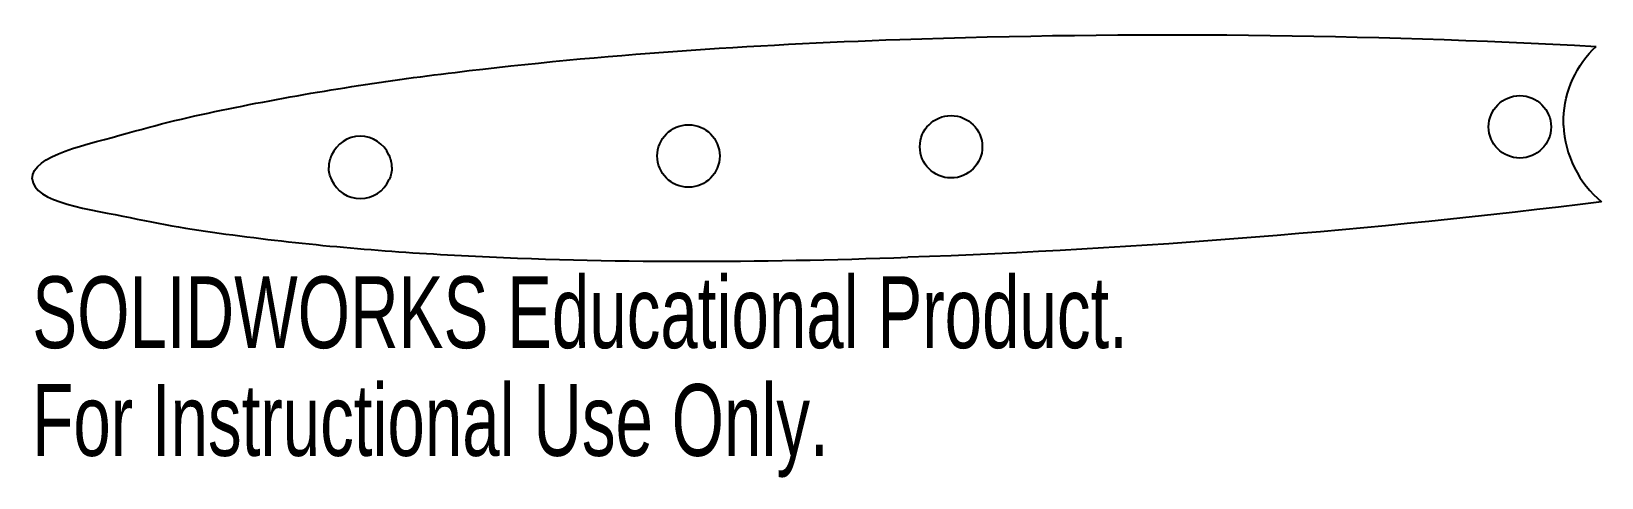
# Model space of a CAD drawing. Header units: millimetres. Extents: x 888 to 993, y -9 to 21.
import ezdxf

# ---------------------------------------------------------------- set-up
doc = ezdxf.new("R2010")
doc.units = ezdxf.units.MM
doc.styles.add('SLDTEXTSTYLE0', font='TXT', dxfattribs={"width": 0.7})

msp = doc.modelspace()

# ---------------------------------------------------------------- linework, layer by layer
at = {"color": 7, "linetype": 'Continuous', "lineweight": 25}
msp.add_line((990.9, 14.68), (990.9, 15.17), dxfattribs=at)
for centre in [(987.96, 14.58), (949.71, 13.24), (932.05, 12.62)]:
    msp.add_circle(centre, 2.1, dxfattribs=at)
for start, end in [(23.3589, 156.9459), (203.3585, 336.9454)]:
    msp.add_arc((909.98, 11.85), 2.1, start, end, dxfattribs=at)
for points in [[(887.92, 11.08), (887.86, 12.68), (891.77, 13.42), (896.84, 14.88), (899.09, 15.39), (906.53, 16.89), (911.35, 17.64), (926.36, 19.47), (936.25, 20.11), (946.27, 20.46)], [(887.92, 11.08), (887.97, 9.49), (891.93, 9.02), (897.08, 7.92), (899.37, 7.57), (906.89, 6.59), (911.75, 6.18), (926.85, 5.4), (936.76, 5.45), (946.79, 5.8)]]:
    msp.add_open_spline(points, degree=3, knots=[0, 0, 0, 0, 0.125, 0.125, 0.25, 0.25, 0.5, 0.5, 1, 1, 1, 1], dxfattribs=at)
for points in [[(946.27, 20.46), (961.93, 21.01), (977.52, 20.84), (993.09, 20)], [(990.9, 15.17), (990.96, 16.99), (991.77, 18.77), (993.09, 20)], [(990.9, 14.68), (990.97, 12.7), (991.93, 10.77), (993.46, 9.53)], [(908.05, 12.68), (907.93, 12.42), (907.86, 12.14), (907.86, 11.85)], [(912.1, 11.86), (912.1, 12.12), (912.05, 12.41), (911.91, 12.69)], [(908.06, 11.02), (907.93, 11.28), (907.86, 11.57), (907.86, 11.85)], [(912.1, 11.86), (912.1, 11.59), (912.05, 11.31), (911.92, 11.03)], [(993.46, 9.53), (977.98, 7.61), (962.44, 6.35), (946.79, 5.8)]]:
    msp.add_open_spline(points, degree=3, dxfattribs=at)

# ---------------------------------------------------------------- texts
at = {"color": 7, "linetype": 'Continuous', "char_height": 4.8336, "attachment_point": 1, "style": 'SLDTEXTSTYLE0'}
for s, insert in [('SOLIDWORKS Educational Product.', (887.92, 4.52)), ('For Instructional Use Only.', (887.92, -2.73))]:
    msp.add_mtext(s, dxfattribs=dict(at, insert=insert))

doc.saveas('drawing.dxf')
